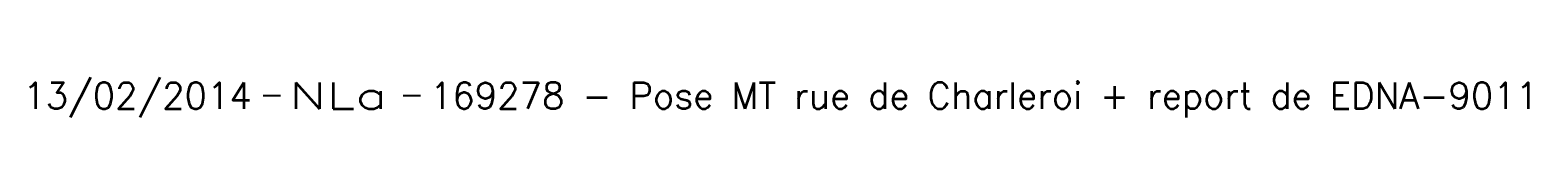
# Model space of a CAD drawing. Header units: millimetres. Extents: x 161438 to 162003, y 98011 to 98991.
# Drawn here: x 161511.16 to 161554.13, y 98760.27 to 98761.42 of the extents above; entities that cross this region are included whole.
import ezdxf
from ezdxf.enums import TextEntityAlignment as Align

# ---------------------------------------------------------------- set-up
doc = ezdxf.new("R2010")
doc.units = ezdxf.units.MM
doc.layers.get('0').update_dxf_attribs({"linetype": 'CONTINUOUS'})
doc.layers.add('M_910', color=7, linetype='CONTINUOUS', plot=False)
doc.styles.get("Standard").update_dxf_attribs({"font": 'romans.shx', "width": 0.85})

# ---------------------------------------------------------------- blocks, each defined once
blk = doc.blocks.new('GIS_MODF')
at = {"color": 0, "linetype": 'Continuous', "flags": 128}
for points in [[(-2.257, -0.012), (-1.757, -0.012)], [(1.758, -0.012), (2.258, -0.012)]]:
    blk.add_lwpolyline(points, dxfattribs=at)
at = {"color": 0, "linetype": 'Continuous'}
blk.add_attdef('DATE', text='', height=0.75, dxfattribs=at).set_placement((-2.583, -0.387), align=Align.RIGHT)
at = {"color": 0, "linetype": 'Continuous', "width": 3.590909}
blk.add_attdef('USER', text='', height=0.75, dxfattribs=at).set_placement((-1.516, -0.387), (1.306, -0.387), align=Align.FIT)
at = {"color": 0, "linetype": 'Continuous'}
blk.add_attdef('DESC', (2.528, -0.387), '', height=0.75, dxfattribs=at)

msp = doc.modelspace()

# ---------------------------------------------------------------- block references
at = {"layer": 'M_910'}
ref = msp.add_blockref('GIS_MODF', (161520.102, 98760.91), dxfattribs=at)
ref.add_attrib('DATE', '13/02/2014', dxfattribs={"layer": '0', "color": 0, "linetype": 'Continuous', "height": 0.75}).set_placement((161517.52, 98760.523), align=Align.RIGHT)
ref.add_attrib('USER', 'NLa', dxfattribs={"layer": '0', "color": 0, "linetype": 'Continuous', "height": 0.75, "width": 1.462963}).set_placement((161518.586, 98760.523), (161521.408, 98760.523), align=Align.FIT)
ref.add_attrib('DESC', '169278 - Pose MT rue de Charleroi + report de EDNA-9011', (161522.63, 98760.523), dxfattribs={"layer": '0', "color": 0, "linetype": 'Continuous', "height": 0.75})

doc.saveas('drawing.dxf')
